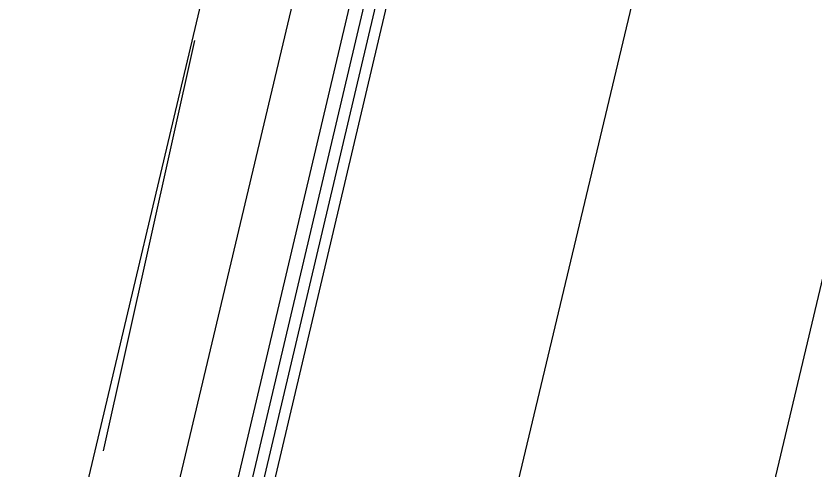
# Model space of a CAD drawing. Header units: feet. Extents: x -84 to 198, y -22 to 181.
# Drawn here: x 134.098 to 135.033, y 105.155 to 105.686 of the extents above; entities that cross this region are included whole.
import ezdxf

# ---------------------------------------------------------------- set-up
doc = ezdxf.new("R2010")
doc.units = ezdxf.units.FT
doc.layers.add('A-LINEA', color=7, linetype='CONTINUOUS')

msp = doc.modelspace()

# ---------------------------------------------------------------- linework, layer by layer
at = {"layer": 'A-LINEA'}
for p, q in [((134.3733, 105.9511), (132.6, 98.4711)), ((134.0533, 104.1511), (134.44, 105.7778)), ((134.0533, 104.1511), (134.44, 105.7778)), ((135.1333, 105.7644), (133.36, 98.2978)), ((135.1333, 105.7644), (133.36, 98.2978)), ((134.3067, 105.6578), (134.2, 105.1778)), ((134.3067, 105.6578), (134.2, 105.1778))]:
    msp.add_line(p, q, dxfattribs=at)
for points in [[(134.8533, 105.8444), (134.4267, 104.0578), (134.0133, 102.2978)], [(134.8533, 105.8444), (134.4267, 104.0578), (134.0133, 102.2978)], [(134.12, 104.1378), (134.52, 105.8311), (134.5333, 105.8311), (134.5333, 105.8178), (134.1333, 104.1244)], [(134.12, 104.1378), (134.52, 105.8311), (134.5333, 105.8311), (134.5333, 105.8178), (134.1333, 104.1244)], [(134.16, 104.1244), (134.56, 105.8178), (134.5467, 105.8311), (134.5467, 105.8178), (134.1467, 104.1244)], [(134.16, 104.1244), (134.56, 105.8178), (134.5467, 105.8311), (134.5467, 105.8178), (134.1467, 104.1244)]]:
    msp.add_lwpolyline(points, dxfattribs=at)

doc.saveas('drawing.dxf')
